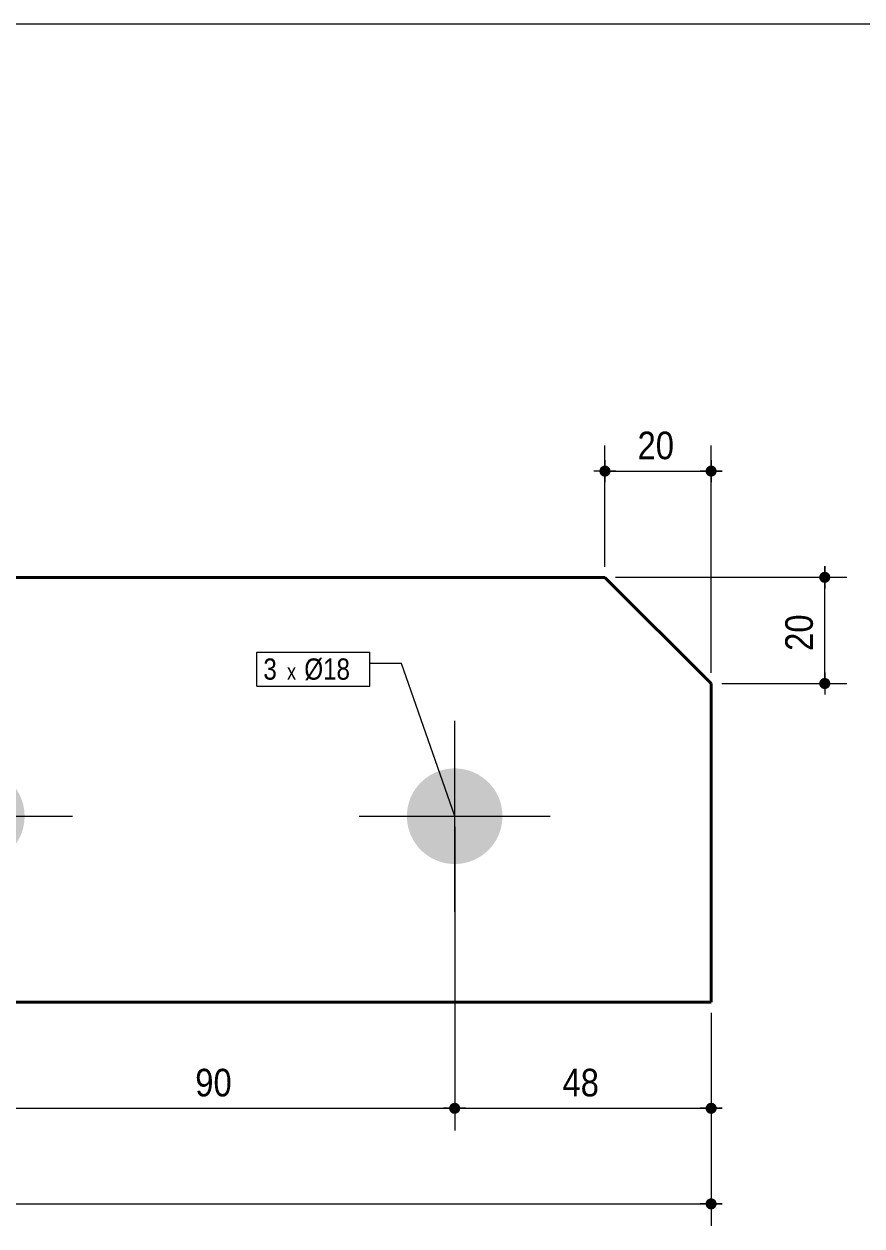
# Model space of a CAD drawing. Header units: millimetres. Extents: x 2 to 287, y 5 to 195.
# Drawn here: x 144.7 to 223.6, y 81.8 to 195 of the extents above; entities that cross this region are included whole.
import ezdxf

# ---------------------------------------------------------------- set-up
doc = ezdxf.new("R2010")
doc.units = ezdxf.units.MM
for name, color, linetype, lineweight in [('Boulon', 7, 'Continuous', 0), ('Cotation', 7, 'Continuous', 0), ('Désignation boulon', 3, 'Continuous', 0), ('Feuille dessin', 5, 'Continuous', 0), ('Piece', 2, 'Continuous', 0)]:
    doc.layers.add(name, color=color, linetype=linetype, lineweight=lineweight)
doc.styles.add('ARIAL', font='ARIAL.TTF')
doc.styles.add('COMIC_SANS_MS', font='COMIC.TTF')

# ---------------------------------------------------------------- blocks, each defined once
blk = doc.blocks.new('*A1')
at = {"layer": 'Boulon'}
for points in [[(140.19, 115.9), (140.14, 115.91), (140.08, 115.91), (140.03, 115.91), (139.97, 115.91), (139.92, 115.92), (139.86, 115.92), (139.81, 115.93), (139.75, 115.93), (139.7, 115.94), (139.64, 115.95), (139.59, 115.95), (139.54, 115.96), (139.48, 115.97), (139.43, 115.98), (139.37, 115.99), (139.32, 116), (139.26, 116.01), (139.21, 116.03), (139.16, 116.04), (139.1, 116.05), (139.05, 116.07), (139, 116.08), (138.94, 116.1), (138.89, 116.11), (138.84, 116.13), (138.79, 116.15), (138.73, 116.17), (138.68, 116.19), (138.63, 116.21), (138.58, 116.23), (138.53, 116.25), (138.48, 116.27), (138.43, 116.29), (138.38, 116.31), (138.33, 116.34), (138.28, 116.36), (138.23, 116.38), (138.18, 116.41), (138.13, 116.44), (138.08, 116.46), (138.03, 116.49), (137.98, 116.52), (137.94, 116.54), (137.89, 116.57), (137.84, 116.6), (137.8, 116.63), (137.75, 116.66), (137.7, 116.69), (137.66, 116.72), (137.61, 116.76), (137.57, 116.79), (137.53, 116.82), (137.48, 116.86), (137.44, 116.89), (137.4, 116.93), (137.35, 116.96), (137.31, 117), (137.27, 117.03), (137.23, 117.07), (137.19, 117.11), (137.15, 117.14), (137.11, 117.18), (137.07, 117.22), (137.03, 117.26), (136.99, 117.3), (136.95, 117.34), (136.92, 117.38), (136.88, 117.42), (136.84, 117.46), (136.81, 117.51), (136.77, 117.55), (136.74, 117.59), (136.7, 117.64), (136.67, 117.68), (136.64, 117.72), (136.6, 117.77), (136.57, 117.81), (136.54, 117.86), (136.51, 117.9), (136.48, 117.95), (136.45, 118), (136.42, 118.04), (136.39, 118.09), (136.36, 118.14), (136.33, 118.19), (136.31, 118.23), (136.28, 118.28), (136.26, 118.33), (136.23, 118.38), (136.21, 118.43), (136.18, 118.48), (136.16, 118.53), (136.14, 118.58), (136.11, 118.63), (136.09, 118.68), (136.07, 118.73), (136.05, 118.78), (136.03, 118.84), (136.01, 118.89), (135.99, 118.94), (135.98, 118.99), (135.96, 119.05), (135.94, 119.1), (135.93, 119.15), (135.91, 119.2), (135.9, 119.26), (135.88, 119.31), (135.87, 119.36), (135.86, 119.42), (135.85, 119.47), (135.84, 119.53), (135.83, 119.58), (135.82, 119.63), (135.81, 119.69), (135.8, 119.74), (135.79, 119.8), (135.78, 119.85), (135.78, 119.91), (135.77, 119.96), (135.77, 120.02), (135.76, 120.07), (135.76, 120.13), (135.76, 120.18), (135.75, 120.24), (135.75, 120.29), (135.75, 120.35), (135.75, 120.4), (135.75, 120.46), (135.75, 120.51), (135.75, 120.57), (135.76, 120.62), (135.76, 120.68), (135.76, 120.74), (135.77, 120.79), (135.77, 120.85), (135.78, 120.9), (135.78, 120.95), (135.79, 121.01), (135.8, 121.06), (135.81, 121.12), (135.82, 121.17), (135.83, 121.23), (135.84, 121.28), (135.85, 121.34), (135.86, 121.39), (135.87, 121.44), (135.88, 121.5), (135.9, 121.55), (135.91, 121.6), (135.93, 121.66), (135.94, 121.71), (135.96, 121.76), (135.98, 121.82), (135.99, 121.87), (136.01, 121.92), (136.03, 121.97), (136.05, 122.02), (136.07, 122.08), (136.09, 122.13), (136.11, 122.18), (136.14, 122.23), (136.16, 122.28), (136.18, 122.33), (136.21, 122.38), (136.23, 122.43), (136.26, 122.48), (136.28, 122.53), (136.31, 122.57), (136.33, 122.62), (136.36, 122.67), (136.39, 122.72), (136.42, 122.76), (136.45, 122.81), (136.48, 122.86), (136.51, 122.9), (136.54, 122.95), (136.57, 123), (136.6, 123.04), (136.64, 123.08), (136.67, 123.13), (136.7, 123.17), (136.74, 123.22), (136.77, 123.26), (136.81, 123.3), (136.84, 123.34), (136.88, 123.38), (136.92, 123.43), (136.95, 123.47), (136.99, 123.51), (137.03, 123.55), (137.07, 123.59), (137.11, 123.62), (137.15, 123.66), (137.19, 123.7), (137.23, 123.74), (137.27, 123.78), (137.31, 123.81), (137.35, 123.85), (137.4, 123.88), (137.44, 123.92), (137.48, 123.95), (137.53, 123.99), (137.57, 124.02), (137.61, 124.05), (137.66, 124.08), (137.7, 124.11), (137.75, 124.15), (137.8, 124.18), (137.84, 124.21), (137.89, 124.24), (137.94, 124.26), (137.98, 124.29), (138.03, 124.32), (138.08, 124.35), (138.13, 124.37), (138.18, 124.4), (138.23, 124.42), (138.28, 124.45), (138.33, 124.47), (138.38, 124.5), (138.43, 124.52), (138.48, 124.54), (138.53, 124.56), (138.58, 124.58), (138.63, 124.6), (138.68, 124.62), (138.73, 124.64), (138.79, 124.66), (138.84, 124.68), (138.89, 124.69), (138.94, 124.71), (139, 124.73), (139.05, 124.74), (139.1, 124.76), (139.16, 124.77), (139.21, 124.78), (139.26, 124.79), (139.32, 124.81), (139.37, 124.82), (139.43, 124.83), (139.48, 124.84), (139.54, 124.85), (139.59, 124.86), (139.64, 124.86), (139.7, 124.87), (139.75, 124.88), (139.81, 124.88), (139.86, 124.89), (139.92, 124.89), (139.97, 124.9), (140.03, 124.9), (140.08, 124.9), (140.14, 124.9), (140.19, 124.9), (140.25, 124.9), (140.31, 124.9), (140.36, 124.9), (140.42, 124.9), (140.47, 124.9), (140.53, 124.9), (140.58, 124.89), (140.64, 124.89), (140.69, 124.88), (140.75, 124.88), (140.8, 124.87), (140.86, 124.86), (140.91, 124.86), (140.96, 124.85), (141.02, 124.84), (141.07, 124.83), (141.13, 124.82), (141.18, 124.81), (141.24, 124.79), (141.29, 124.78), (141.34, 124.77), (141.4, 124.76), (141.45, 124.74), (141.5, 124.73), (141.56, 124.71), (141.61, 124.69), (141.66, 124.68), (141.71, 124.66), (141.77, 124.64), (141.82, 124.62), (141.87, 124.6), (141.92, 124.58), (141.97, 124.56), (142.02, 124.54), (142.07, 124.52), (142.12, 124.5), (142.17, 124.47), (142.22, 124.45), (142.27, 124.42), (142.32, 124.4), (142.37, 124.37), (142.42, 124.35), (142.47, 124.32), (142.52, 124.29), (142.56, 124.26), (142.61, 124.24), (142.66, 124.21), (142.7, 124.18), (142.75, 124.15), (142.8, 124.11), (142.84, 124.08), (142.89, 124.05), (142.93, 124.02), (142.97, 123.99), (143.02, 123.95), (143.06, 123.92), (143.1, 123.88), (143.15, 123.85), (143.19, 123.81), (143.23, 123.78), (143.27, 123.74), (143.31, 123.7), (143.35, 123.66), (143.39, 123.62), (143.43, 123.59), (143.47, 123.55), (143.51, 123.51), (143.55, 123.47), (143.58, 123.43), (143.62, 123.38), (143.66, 123.34), (143.69, 123.3), (143.73, 123.26), (143.76, 123.22), (143.8, 123.17), (143.83, 123.13), (143.86, 123.08), (143.9, 123.04), (143.93, 123), (143.96, 122.95), (143.99, 122.9), (144.02, 122.86), (144.05, 122.81), (144.08, 122.76), (144.11, 122.72), (144.14, 122.67), (144.17, 122.62), (144.19, 122.57), (144.22, 122.53), (144.24, 122.48), (144.27, 122.43), (144.29, 122.38), (144.32, 122.33), (144.34, 122.28), (144.36, 122.23), (144.39, 122.18), (144.41, 122.13), (144.43, 122.08), (144.45, 122.02), (144.47, 121.97), (144.49, 121.92), (144.51, 121.87), (144.52, 121.82), (144.54, 121.76), (144.56, 121.71), (144.57, 121.66), (144.59, 121.6), (144.6, 121.55), (144.62, 121.5), (144.63, 121.44), (144.64, 121.39), (144.65, 121.34), (144.66, 121.28), (144.67, 121.23), (144.68, 121.17), (144.69, 121.12), (144.7, 121.06), (144.71, 121.01), (144.72, 120.95), (144.72, 120.9), (144.73, 120.85), (144.73, 120.79), (144.74, 120.74), (144.74, 120.68), (144.74, 120.62), (144.75, 120.57), (144.75, 120.51), (144.75, 120.46), (144.75, 120.4), (144.75, 120.35), (144.75, 120.29), (144.75, 120.24), (144.74, 120.18), (144.74, 120.13), (144.74, 120.07), (144.73, 120.02), (144.73, 119.96), (144.72, 119.91), (144.72, 119.85), (144.71, 119.8), (144.7, 119.74), (144.69, 119.69), (144.68, 119.63), (144.67, 119.58), (144.66, 119.53), (144.65, 119.47), (144.64, 119.42), (144.63, 119.36), (144.62, 119.31), (144.6, 119.26), (144.59, 119.2), (144.57, 119.15), (144.56, 119.1), (144.54, 119.05), (144.52, 118.99), (144.51, 118.94), (144.49, 118.89), (144.47, 118.84), (144.45, 118.78), (144.43, 118.73), (144.41, 118.68), (144.39, 118.63), (144.36, 118.58), (144.34, 118.53), (144.32, 118.48), (144.29, 118.43), (144.27, 118.38), (144.24, 118.33), (144.22, 118.28), (144.19, 118.23), (144.17, 118.19), (144.14, 118.14), (144.11, 118.09), (144.08, 118.04), (144.05, 118), (144.02, 117.95), (143.99, 117.9), (143.96, 117.86), (143.93, 117.81), (143.9, 117.77), (143.86, 117.72), (143.83, 117.68), (143.8, 117.64), (143.76, 117.59), (143.73, 117.55), (143.69, 117.51), (143.66, 117.46), (143.62, 117.42), (143.58, 117.38), (143.55, 117.34), (143.51, 117.3), (143.47, 117.26), (143.43, 117.22), (143.39, 117.18), (143.35, 117.14), (143.31, 117.11), (143.27, 117.07), (143.23, 117.03), (143.19, 117), (143.15, 116.96), (143.1, 116.93), (143.06, 116.89), (143.02, 116.86), (142.97, 116.82), (142.93, 116.79), (142.89, 116.76), (142.84, 116.72), (142.8, 116.69), (142.75, 116.66), (142.7, 116.63), (142.66, 116.6), (142.61, 116.57), (142.56, 116.54), (142.52, 116.52), (142.47, 116.49), (142.42, 116.46), (142.37, 116.44), (142.32, 116.41), (142.27, 116.38), (142.22, 116.36), (142.17, 116.34), (142.12, 116.31), (142.07, 116.29), (142.02, 116.27), (141.97, 116.25), (141.92, 116.23), (141.87, 116.21), (141.82, 116.19), (141.77, 116.17), (141.71, 116.15), (141.66, 116.13), (141.61, 116.11), (141.56, 116.1), (141.5, 116.08), (141.45, 116.07), (141.4, 116.05), (141.34, 116.04), (141.29, 116.03), (141.24, 116.01), (141.18, 116), (141.13, 115.99), (141.07, 115.98), (141.02, 115.97), (140.96, 115.96), (140.91, 115.95), (140.86, 115.95), (140.8, 115.94), (140.75, 115.93), (140.69, 115.93), (140.64, 115.92), (140.58, 115.92), (140.53, 115.91), (140.47, 115.91), (140.42, 115.91), (140.36, 115.91), (140.31, 115.9), (140.25, 115.9)], [(185.19, 115.9), (185.14, 115.91), (185.08, 115.91), (185.03, 115.91), (184.97, 115.91), (184.92, 115.92), (184.86, 115.92), (184.81, 115.93), (184.75, 115.93), (184.7, 115.94), (184.64, 115.95), (184.59, 115.95), (184.54, 115.96), (184.48, 115.97), (184.43, 115.98), (184.37, 115.99), (184.32, 116), (184.26, 116.01), (184.21, 116.03), (184.16, 116.04), (184.1, 116.05), (184.05, 116.07), (184, 116.08), (183.94, 116.1), (183.89, 116.11), (183.84, 116.13), (183.79, 116.15), (183.73, 116.17), (183.68, 116.19), (183.63, 116.21), (183.58, 116.23), (183.53, 116.25), (183.48, 116.27), (183.43, 116.29), (183.38, 116.31), (183.33, 116.34), (183.28, 116.36), (183.23, 116.38), (183.18, 116.41), (183.13, 116.44), (183.08, 116.46), (183.03, 116.49), (182.98, 116.52), (182.94, 116.54), (182.89, 116.57), (182.84, 116.6), (182.8, 116.63), (182.75, 116.66), (182.7, 116.69), (182.66, 116.72), (182.61, 116.76), (182.57, 116.79), (182.53, 116.82), (182.48, 116.86), (182.44, 116.89), (182.4, 116.93), (182.35, 116.96), (182.31, 117), (182.27, 117.03), (182.23, 117.07), (182.19, 117.11), (182.15, 117.14), (182.11, 117.18), (182.07, 117.22), (182.03, 117.26), (181.99, 117.3), (181.95, 117.34), (181.92, 117.38), (181.88, 117.42), (181.84, 117.46), (181.81, 117.51), (181.77, 117.55), (181.74, 117.59), (181.7, 117.64), (181.67, 117.68), (181.64, 117.72), (181.6, 117.77), (181.57, 117.81), (181.54, 117.86), (181.51, 117.9), (181.48, 117.95), (181.45, 118), (181.42, 118.04), (181.39, 118.09), (181.36, 118.14), (181.33, 118.19), (181.31, 118.23), (181.28, 118.28), (181.26, 118.33), (181.23, 118.38), (181.21, 118.43), (181.18, 118.48), (181.16, 118.53), (181.14, 118.58), (181.11, 118.63), (181.09, 118.68), (181.07, 118.73), (181.05, 118.78), (181.03, 118.84), (181.01, 118.89), (180.99, 118.94), (180.98, 118.99), (180.96, 119.05), (180.94, 119.1), (180.93, 119.15), (180.91, 119.2), (180.9, 119.26), (180.88, 119.31), (180.87, 119.36), (180.86, 119.42), (180.85, 119.47), (180.84, 119.53), (180.83, 119.58), (180.82, 119.63), (180.81, 119.69), (180.8, 119.74), (180.79, 119.8), (180.78, 119.85), (180.78, 119.91), (180.77, 119.96), (180.77, 120.02), (180.76, 120.07), (180.76, 120.13), (180.76, 120.18), (180.75, 120.24), (180.75, 120.29), (180.75, 120.35), (180.75, 120.4), (180.75, 120.46), (180.75, 120.51), (180.75, 120.57), (180.76, 120.62), (180.76, 120.68), (180.76, 120.74), (180.77, 120.79), (180.77, 120.85), (180.78, 120.9), (180.78, 120.95), (180.79, 121.01), (180.8, 121.06), (180.81, 121.12), (180.82, 121.17), (180.83, 121.23), (180.84, 121.28), (180.85, 121.34), (180.86, 121.39), (180.87, 121.44), (180.88, 121.5), (180.9, 121.55), (180.91, 121.6), (180.93, 121.66), (180.94, 121.71), (180.96, 121.76), (180.98, 121.82), (180.99, 121.87), (181.01, 121.92), (181.03, 121.97), (181.05, 122.02), (181.07, 122.08), (181.09, 122.13), (181.11, 122.18), (181.14, 122.23), (181.16, 122.28), (181.18, 122.33), (181.21, 122.38), (181.23, 122.43), (181.26, 122.48), (181.28, 122.53), (181.31, 122.57), (181.33, 122.62), (181.36, 122.67), (181.39, 122.72), (181.42, 122.76), (181.45, 122.81), (181.48, 122.86), (181.51, 122.9), (181.54, 122.95), (181.57, 123), (181.6, 123.04), (181.64, 123.08), (181.67, 123.13), (181.7, 123.17), (181.74, 123.22), (181.77, 123.26), (181.81, 123.3), (181.84, 123.34), (181.88, 123.38), (181.92, 123.43), (181.95, 123.47), (181.99, 123.51), (182.03, 123.55), (182.07, 123.59), (182.11, 123.62), (182.15, 123.66), (182.19, 123.7), (182.23, 123.74), (182.27, 123.78), (182.31, 123.81), (182.35, 123.85), (182.4, 123.88), (182.44, 123.92), (182.48, 123.95), (182.53, 123.99), (182.57, 124.02), (182.61, 124.05), (182.66, 124.08), (182.7, 124.11), (182.75, 124.15), (182.8, 124.18), (182.84, 124.21), (182.89, 124.24), (182.94, 124.26), (182.98, 124.29), (183.03, 124.32), (183.08, 124.35), (183.13, 124.37), (183.18, 124.4), (183.23, 124.42), (183.28, 124.45), (183.33, 124.47), (183.38, 124.5), (183.43, 124.52), (183.48, 124.54), (183.53, 124.56), (183.58, 124.58), (183.63, 124.6), (183.68, 124.62), (183.73, 124.64), (183.79, 124.66), (183.84, 124.68), (183.89, 124.69), (183.94, 124.71), (184, 124.73), (184.05, 124.74), (184.1, 124.76), (184.16, 124.77), (184.21, 124.78), (184.26, 124.79), (184.32, 124.81), (184.37, 124.82), (184.43, 124.83), (184.48, 124.84), (184.54, 124.85), (184.59, 124.86), (184.64, 124.86), (184.7, 124.87), (184.75, 124.88), (184.81, 124.88), (184.86, 124.89), (184.92, 124.89), (184.97, 124.9), (185.03, 124.9), (185.08, 124.9), (185.14, 124.9), (185.19, 124.9), (185.25, 124.9), (185.31, 124.9), (185.36, 124.9), (185.42, 124.9), (185.47, 124.9), (185.53, 124.9), (185.58, 124.89), (185.64, 124.89), (185.69, 124.88), (185.75, 124.88), (185.8, 124.87), (185.86, 124.86), (185.91, 124.86), (185.96, 124.85), (186.02, 124.84), (186.07, 124.83), (186.13, 124.82), (186.18, 124.81), (186.24, 124.79), (186.29, 124.78), (186.34, 124.77), (186.4, 124.76), (186.45, 124.74), (186.5, 124.73), (186.56, 124.71), (186.61, 124.69), (186.66, 124.68), (186.71, 124.66), (186.77, 124.64), (186.82, 124.62), (186.87, 124.6), (186.92, 124.58), (186.97, 124.56), (187.02, 124.54), (187.07, 124.52), (187.12, 124.5), (187.17, 124.47), (187.22, 124.45), (187.27, 124.42), (187.32, 124.4), (187.37, 124.37), (187.42, 124.35), (187.47, 124.32), (187.52, 124.29), (187.56, 124.26), (187.61, 124.24), (187.66, 124.21), (187.7, 124.18), (187.75, 124.15), (187.8, 124.11), (187.84, 124.08), (187.89, 124.05), (187.93, 124.02), (187.97, 123.99), (188.02, 123.95), (188.06, 123.92), (188.1, 123.88), (188.15, 123.85), (188.19, 123.81), (188.23, 123.78), (188.27, 123.74), (188.31, 123.7), (188.35, 123.66), (188.39, 123.62), (188.43, 123.59), (188.47, 123.55), (188.51, 123.51), (188.55, 123.47), (188.58, 123.43), (188.62, 123.38), (188.66, 123.34), (188.69, 123.3), (188.73, 123.26), (188.76, 123.22), (188.8, 123.17), (188.83, 123.13), (188.86, 123.08), (188.9, 123.04), (188.93, 123), (188.96, 122.95), (188.99, 122.9), (189.02, 122.86), (189.05, 122.81), (189.08, 122.76), (189.11, 122.72), (189.14, 122.67), (189.17, 122.62), (189.19, 122.57), (189.22, 122.53), (189.24, 122.48), (189.27, 122.43), (189.29, 122.38), (189.32, 122.33), (189.34, 122.28), (189.36, 122.23), (189.39, 122.18), (189.41, 122.13), (189.43, 122.08), (189.45, 122.02), (189.47, 121.97), (189.49, 121.92), (189.51, 121.87), (189.52, 121.82), (189.54, 121.76), (189.56, 121.71), (189.57, 121.66), (189.59, 121.6), (189.6, 121.55), (189.62, 121.5), (189.63, 121.44), (189.64, 121.39), (189.65, 121.34), (189.66, 121.28), (189.67, 121.23), (189.68, 121.17), (189.69, 121.12), (189.7, 121.06), (189.71, 121.01), (189.72, 120.95), (189.72, 120.9), (189.73, 120.85), (189.73, 120.79), (189.74, 120.74), (189.74, 120.68), (189.74, 120.62), (189.75, 120.57), (189.75, 120.51), (189.75, 120.46), (189.75, 120.4), (189.75, 120.35), (189.75, 120.29), (189.75, 120.24), (189.74, 120.18), (189.74, 120.13), (189.74, 120.07), (189.73, 120.02), (189.73, 119.96), (189.72, 119.91), (189.72, 119.85), (189.71, 119.8), (189.7, 119.74), (189.69, 119.69), (189.68, 119.63), (189.67, 119.58), (189.66, 119.53), (189.65, 119.47), (189.64, 119.42), (189.63, 119.36), (189.62, 119.31), (189.6, 119.26), (189.59, 119.2), (189.57, 119.15), (189.56, 119.1), (189.54, 119.05), (189.52, 118.99), (189.51, 118.94), (189.49, 118.89), (189.47, 118.84), (189.45, 118.78), (189.43, 118.73), (189.41, 118.68), (189.39, 118.63), (189.36, 118.58), (189.34, 118.53), (189.32, 118.48), (189.29, 118.43), (189.27, 118.38), (189.24, 118.33), (189.22, 118.28), (189.19, 118.23), (189.17, 118.19), (189.14, 118.14), (189.11, 118.09), (189.08, 118.04), (189.05, 118), (189.02, 117.95), (188.99, 117.9), (188.96, 117.86), (188.93, 117.81), (188.9, 117.77), (188.86, 117.72), (188.83, 117.68), (188.8, 117.64), (188.76, 117.59), (188.73, 117.55), (188.69, 117.51), (188.66, 117.46), (188.62, 117.42), (188.58, 117.38), (188.55, 117.34), (188.51, 117.3), (188.47, 117.26), (188.43, 117.22), (188.39, 117.18), (188.35, 117.14), (188.31, 117.11), (188.27, 117.07), (188.23, 117.03), (188.19, 117), (188.15, 116.96), (188.1, 116.93), (188.06, 116.89), (188.02, 116.86), (187.97, 116.82), (187.93, 116.79), (187.89, 116.76), (187.84, 116.72), (187.8, 116.69), (187.75, 116.66), (187.7, 116.63), (187.66, 116.6), (187.61, 116.57), (187.56, 116.54), (187.52, 116.52), (187.47, 116.49), (187.42, 116.46), (187.37, 116.44), (187.32, 116.41), (187.27, 116.38), (187.22, 116.36), (187.17, 116.34), (187.12, 116.31), (187.07, 116.29), (187.02, 116.27), (186.97, 116.25), (186.92, 116.23), (186.87, 116.21), (186.82, 116.19), (186.77, 116.17), (186.71, 116.15), (186.66, 116.13), (186.61, 116.11), (186.56, 116.1), (186.5, 116.08), (186.45, 116.07), (186.4, 116.05), (186.34, 116.04), (186.29, 116.03), (186.24, 116.01), (186.18, 116), (186.13, 115.99), (186.07, 115.98), (186.02, 115.97), (185.96, 115.96), (185.91, 115.95), (185.86, 115.95), (185.8, 115.94), (185.75, 115.93), (185.69, 115.93), (185.64, 115.92), (185.58, 115.92), (185.53, 115.91), (185.47, 115.91), (185.42, 115.91), (185.36, 115.91), (185.31, 115.9), (185.25, 115.9)]]:
    blk.add_hatch(color=256, dxfattribs=at).paths.add_polyline_path(points, flags=17)
at = {"layer": 'Boulon', "linetype": 'Continuous', "lineweight": 0}
for p, q in [((185.25, 111.4), (185.25, 129.4)), ((131.25, 120.4), (149.25, 120.4)), ((176.25, 120.4), (194.25, 120.4))]:
    blk.add_line(p, q, dxfattribs=at)
blk = doc.blocks.new('*A2')
at = {"layer": 'Piece', "color": 2, "linetype": 'Continuous', "lineweight": 40}
for p, q in [((199.400003, 142.897501), (81.1, 142.897501)), ((209.400003, 132.897501), (199.400003, 142.897501)), ((209.400003, 102.902499), (209.400003, 132.897501)), ((71.1, 102.902499), (209.400003, 102.902499))]:
    blk.add_line(p, q, dxfattribs=at)
blk = doc.blocks.new('*A3')
at = {"layer": 'Feuille dessin', "linetype": 'Continuous', "lineweight": 0}
blk.add_line((282, 195), (5, 195), dxfattribs=at)
blk = doc.blocks.new('*A10')
at = {"layer": 'Cotation'}
for points in [[(220.07, 142.38), (220.05, 142.38), (220.02, 142.38), (220, 142.39), (219.97, 142.39), (219.95, 142.4), (219.92, 142.41), (219.9, 142.42), (219.88, 142.43), (219.85, 142.44), (219.83, 142.45), (219.81, 142.47), (219.79, 142.48), (219.77, 142.5), (219.75, 142.51), (219.73, 142.53), (219.71, 142.55), (219.7, 142.57), (219.68, 142.59), (219.67, 142.61), (219.65, 142.63), (219.64, 142.65), (219.63, 142.68), (219.62, 142.7), (219.61, 142.72), (219.6, 142.75), (219.6, 142.77), (219.59, 142.8), (219.59, 142.82), (219.58, 142.85), (219.58, 142.87), (219.58, 142.9), (219.58, 142.92), (219.58, 142.95), (219.59, 142.97), (219.59, 143), (219.6, 143.02), (219.6, 143.05), (219.61, 143.07), (219.62, 143.1), (219.63, 143.12), (219.64, 143.14), (219.65, 143.16), (219.67, 143.19), (219.68, 143.21), (219.7, 143.23), (219.71, 143.25), (219.73, 143.27), (219.75, 143.28), (219.77, 143.3), (219.79, 143.32), (219.81, 143.33), (219.83, 143.34), (219.85, 143.36), (219.88, 143.37), (219.9, 143.38), (219.92, 143.39), (219.95, 143.4), (219.97, 143.4), (220, 143.41), (220.02, 143.41), (220.05, 143.41), (220.07, 143.42), (220.1, 143.42), (220.13, 143.42), (220.15, 143.41), (220.18, 143.41), (220.2, 143.41), (220.23, 143.4), (220.25, 143.4), (220.28, 143.39), (220.3, 143.38), (220.32, 143.37), (220.35, 143.36), (220.37, 143.34), (220.39, 143.33), (220.41, 143.32), (220.43, 143.3), (220.45, 143.28), (220.47, 143.27), (220.49, 143.25), (220.5, 143.23), (220.52, 143.21), (220.53, 143.19), (220.55, 143.16), (220.56, 143.14), (220.57, 143.12), (220.58, 143.1), (220.59, 143.07), (220.6, 143.05), (220.6, 143.02), (220.61, 143), (220.61, 142.97), (220.62, 142.95), (220.62, 142.92), (220.62, 142.9), (220.62, 142.87), (220.62, 142.85), (220.61, 142.82), (220.61, 142.8), (220.6, 142.77), (220.6, 142.75), (220.59, 142.72), (220.58, 142.7), (220.57, 142.68), (220.56, 142.65), (220.55, 142.63), (220.53, 142.61), (220.52, 142.59), (220.5, 142.57), (220.49, 142.55), (220.47, 142.53), (220.45, 142.51), (220.43, 142.5), (220.41, 142.48), (220.39, 142.47), (220.37, 142.45), (220.35, 142.44), (220.32, 142.43), (220.3, 142.42), (220.28, 142.41), (220.25, 142.4), (220.23, 142.39), (220.2, 142.39), (220.18, 142.38), (220.15, 142.38), (220.13, 142.38), (220.1, 142.38)], [(220.07, 132.38), (220.05, 132.38), (220.02, 132.38), (220, 132.39), (219.97, 132.39), (219.95, 132.4), (219.92, 132.41), (219.9, 132.42), (219.88, 132.43), (219.85, 132.44), (219.83, 132.45), (219.81, 132.47), (219.79, 132.48), (219.77, 132.5), (219.75, 132.51), (219.73, 132.53), (219.71, 132.55), (219.7, 132.57), (219.68, 132.59), (219.67, 132.61), (219.65, 132.63), (219.64, 132.65), (219.63, 132.68), (219.62, 132.7), (219.61, 132.72), (219.6, 132.75), (219.6, 132.77), (219.59, 132.8), (219.59, 132.82), (219.58, 132.85), (219.58, 132.87), (219.58, 132.9), (219.58, 132.92), (219.58, 132.95), (219.59, 132.97), (219.59, 133), (219.6, 133.02), (219.6, 133.05), (219.61, 133.07), (219.62, 133.1), (219.63, 133.12), (219.64, 133.14), (219.65, 133.16), (219.67, 133.19), (219.68, 133.21), (219.7, 133.23), (219.71, 133.25), (219.73, 133.27), (219.75, 133.28), (219.77, 133.3), (219.79, 133.32), (219.81, 133.33), (219.83, 133.34), (219.85, 133.36), (219.88, 133.37), (219.9, 133.38), (219.92, 133.39), (219.95, 133.4), (219.97, 133.4), (220, 133.41), (220.02, 133.41), (220.05, 133.41), (220.07, 133.42), (220.1, 133.42), (220.13, 133.42), (220.15, 133.41), (220.18, 133.41), (220.2, 133.41), (220.23, 133.4), (220.25, 133.4), (220.28, 133.39), (220.3, 133.38), (220.32, 133.37), (220.35, 133.36), (220.37, 133.34), (220.39, 133.33), (220.41, 133.32), (220.43, 133.3), (220.45, 133.28), (220.47, 133.27), (220.49, 133.25), (220.5, 133.23), (220.52, 133.21), (220.53, 133.19), (220.55, 133.16), (220.56, 133.14), (220.57, 133.12), (220.58, 133.1), (220.59, 133.07), (220.6, 133.05), (220.6, 133.02), (220.61, 133), (220.61, 132.97), (220.62, 132.95), (220.62, 132.92), (220.62, 132.9), (220.62, 132.87), (220.62, 132.85), (220.61, 132.82), (220.61, 132.8), (220.6, 132.77), (220.6, 132.75), (220.59, 132.72), (220.58, 132.7), (220.57, 132.68), (220.56, 132.65), (220.55, 132.63), (220.53, 132.61), (220.52, 132.59), (220.5, 132.57), (220.49, 132.55), (220.47, 132.53), (220.45, 132.51), (220.43, 132.5), (220.41, 132.48), (220.39, 132.47), (220.37, 132.45), (220.35, 132.44), (220.32, 132.43), (220.3, 132.42), (220.28, 132.41), (220.25, 132.4), (220.23, 132.39), (220.2, 132.39), (220.18, 132.38), (220.15, 132.38), (220.13, 132.38), (220.1, 132.38)]]:
    blk.add_hatch(color=256, dxfattribs=at).paths.add_polyline_path(points, flags=17)
at = {"layer": 'Cotation', "linetype": 'Continuous', "lineweight": 0}
for p, q in [((220.1, 143.94), (220.1, 141.86)), ((220.1, 142.9), (220.1, 143.94)), ((200.4, 142.9), (222.18, 142.9)), ((219.06, 142.9), (221.14, 142.9)), ((220.1, 132.9), (220.1, 142.9)), ((220.1, 133.94), (220.1, 131.86)), ((210.4, 132.9), (222.18, 132.9)), ((219.06, 132.9), (221.14, 132.9)), ((220.1, 132.9), (220.1, 131.86))]:
    blk.add_line(p, q, dxfattribs=at)
at = {"layer": 'Cotation'}
for p in [(220.1, 142.9), (220.1, 132.9)]:
    blk.add_point(p, dxfattribs=at)
at = {"layer": 'Cotation', "style": 'ARIAL', "width": 0.85}
blk.add_text('20', height=2.6, rotation=90.0002, dxfattribs=at).set_placement((218.98, 135.97))
blk = doc.blocks.new('*A14')
at = {"layer": 'Cotation'}
blk.add_hatch(color=256, dxfattribs=at).paths.add_polyline_path([(209.37, 83.38), (209.35, 83.38), (209.32, 83.39), (209.3, 83.39), (209.27, 83.4), (209.25, 83.4), (209.22, 83.41), (209.2, 83.42), (209.18, 83.43), (209.15, 83.44), (209.13, 83.45), (209.11, 83.47), (209.09, 83.48), (209.07, 83.5), (209.05, 83.51), (209.03, 83.53), (209.01, 83.55), (209, 83.57), (208.98, 83.59), (208.97, 83.61), (208.95, 83.63), (208.94, 83.65), (208.93, 83.68), (208.92, 83.7), (208.91, 83.72), (208.9, 83.75), (208.9, 83.77), (208.89, 83.8), (208.89, 83.82), (208.88, 83.85), (208.88, 83.87), (208.88, 83.9), (208.88, 83.93), (208.88, 83.95), (208.89, 83.98), (208.89, 84), (208.9, 84.03), (208.9, 84.05), (208.91, 84.08), (208.92, 84.1), (208.93, 84.12), (208.94, 84.15), (208.95, 84.17), (208.97, 84.19), (208.98, 84.21), (209, 84.23), (209.01, 84.25), (209.03, 84.27), (209.05, 84.29), (209.07, 84.3), (209.09, 84.32), (209.11, 84.33), (209.13, 84.35), (209.15, 84.36), (209.18, 84.37), (209.2, 84.38), (209.22, 84.39), (209.25, 84.4), (209.27, 84.4), (209.3, 84.41), (209.32, 84.41), (209.35, 84.42), (209.37, 84.42), (209.4, 84.42), (209.43, 84.42), (209.45, 84.42), (209.48, 84.41), (209.5, 84.41), (209.53, 84.4), (209.55, 84.4), (209.58, 84.39), (209.6, 84.38), (209.62, 84.37), (209.65, 84.36), (209.67, 84.35), (209.69, 84.33), (209.71, 84.32), (209.73, 84.3), (209.75, 84.29), (209.77, 84.27), (209.79, 84.25), (209.8, 84.23), (209.82, 84.21), (209.83, 84.19), (209.85, 84.17), (209.86, 84.15), (209.87, 84.12), (209.88, 84.1), (209.89, 84.08), (209.9, 84.05), (209.9, 84.03), (209.91, 84), (209.91, 83.98), (209.92, 83.95), (209.92, 83.93), (209.92, 83.9), (209.92, 83.87), (209.92, 83.85), (209.91, 83.82), (209.91, 83.8), (209.9, 83.77), (209.9, 83.75), (209.89, 83.72), (209.88, 83.7), (209.87, 83.68), (209.86, 83.65), (209.85, 83.63), (209.83, 83.61), (209.82, 83.59), (209.8, 83.57), (209.79, 83.55), (209.77, 83.53), (209.75, 83.51), (209.73, 83.5), (209.71, 83.48), (209.69, 83.47), (209.67, 83.45), (209.65, 83.44), (209.62, 83.43), (209.6, 83.42), (209.58, 83.41), (209.55, 83.4), (209.53, 83.4), (209.5, 83.39), (209.48, 83.39), (209.45, 83.38), (209.43, 83.38), (209.4, 83.38)], flags=17)
at = {"layer": 'Cotation', "linetype": 'Continuous', "lineweight": 0}
for p, q in [((209.4, 101.9), (209.4, 81.82)), ((209.4, 84.94), (209.4, 82.86)), ((71.1, 83.9), (209.4, 83.9)), ((210.44, 83.9), (208.36, 83.9)), ((209.4, 83.9), (210.44, 83.9))]:
    blk.add_line(p, q, dxfattribs=at)
at = {"layer": 'Cotation'}
blk.add_point((209.4, 83.9), dxfattribs=at)
blk = doc.blocks.new('*A16')
at = {"layer": 'Cotation'}
for points in [[(199.37, 152.38), (199.35, 152.38), (199.32, 152.39), (199.3, 152.39), (199.27, 152.4), (199.25, 152.4), (199.22, 152.41), (199.2, 152.42), (199.18, 152.43), (199.15, 152.44), (199.13, 152.45), (199.11, 152.47), (199.09, 152.48), (199.07, 152.5), (199.05, 152.51), (199.03, 152.53), (199.01, 152.55), (199, 152.57), (198.98, 152.59), (198.97, 152.61), (198.95, 152.63), (198.94, 152.65), (198.93, 152.68), (198.92, 152.7), (198.91, 152.72), (198.9, 152.75), (198.9, 152.77), (198.89, 152.8), (198.89, 152.82), (198.88, 152.85), (198.88, 152.87), (198.88, 152.9), (198.88, 152.93), (198.88, 152.95), (198.89, 152.98), (198.89, 153), (198.9, 153.03), (198.9, 153.05), (198.91, 153.08), (198.92, 153.1), (198.93, 153.12), (198.94, 153.15), (198.95, 153.17), (198.97, 153.19), (198.98, 153.21), (199, 153.23), (199.01, 153.25), (199.03, 153.27), (199.05, 153.29), (199.07, 153.3), (199.09, 153.32), (199.11, 153.33), (199.13, 153.35), (199.15, 153.36), (199.18, 153.37), (199.2, 153.38), (199.22, 153.39), (199.25, 153.4), (199.27, 153.4), (199.3, 153.41), (199.32, 153.41), (199.35, 153.42), (199.37, 153.42), (199.4, 153.42), (199.43, 153.42), (199.45, 153.42), (199.48, 153.41), (199.5, 153.41), (199.53, 153.4), (199.55, 153.4), (199.58, 153.39), (199.6, 153.38), (199.62, 153.37), (199.65, 153.36), (199.67, 153.35), (199.69, 153.33), (199.71, 153.32), (199.73, 153.3), (199.75, 153.29), (199.77, 153.27), (199.79, 153.25), (199.8, 153.23), (199.82, 153.21), (199.83, 153.19), (199.85, 153.17), (199.86, 153.15), (199.87, 153.12), (199.88, 153.1), (199.89, 153.08), (199.9, 153.05), (199.9, 153.03), (199.91, 153), (199.91, 152.98), (199.92, 152.95), (199.92, 152.93), (199.92, 152.9), (199.92, 152.87), (199.92, 152.85), (199.91, 152.82), (199.91, 152.8), (199.9, 152.77), (199.9, 152.75), (199.89, 152.72), (199.88, 152.7), (199.87, 152.68), (199.86, 152.65), (199.85, 152.63), (199.83, 152.61), (199.82, 152.59), (199.8, 152.57), (199.79, 152.55), (199.77, 152.53), (199.75, 152.51), (199.73, 152.5), (199.71, 152.48), (199.69, 152.47), (199.67, 152.45), (199.65, 152.44), (199.62, 152.43), (199.6, 152.42), (199.58, 152.41), (199.55, 152.4), (199.53, 152.4), (199.5, 152.39), (199.48, 152.39), (199.45, 152.38), (199.43, 152.38), (199.4, 152.38)], [(209.37, 152.38), (209.35, 152.38), (209.32, 152.39), (209.3, 152.39), (209.27, 152.4), (209.25, 152.4), (209.22, 152.41), (209.2, 152.42), (209.18, 152.43), (209.15, 152.44), (209.13, 152.45), (209.11, 152.47), (209.09, 152.48), (209.07, 152.5), (209.05, 152.51), (209.03, 152.53), (209.01, 152.55), (209, 152.57), (208.98, 152.59), (208.97, 152.61), (208.95, 152.63), (208.94, 152.65), (208.93, 152.68), (208.92, 152.7), (208.91, 152.72), (208.9, 152.75), (208.9, 152.77), (208.89, 152.8), (208.89, 152.82), (208.88, 152.85), (208.88, 152.87), (208.88, 152.9), (208.88, 152.93), (208.88, 152.95), (208.89, 152.98), (208.89, 153), (208.9, 153.03), (208.9, 153.05), (208.91, 153.08), (208.92, 153.1), (208.93, 153.12), (208.94, 153.15), (208.95, 153.17), (208.97, 153.19), (208.98, 153.21), (209, 153.23), (209.01, 153.25), (209.03, 153.27), (209.05, 153.29), (209.07, 153.3), (209.09, 153.32), (209.11, 153.33), (209.13, 153.35), (209.15, 153.36), (209.18, 153.37), (209.2, 153.38), (209.22, 153.39), (209.25, 153.4), (209.27, 153.4), (209.3, 153.41), (209.32, 153.41), (209.35, 153.42), (209.37, 153.42), (209.4, 153.42), (209.43, 153.42), (209.45, 153.42), (209.48, 153.41), (209.5, 153.41), (209.53, 153.4), (209.55, 153.4), (209.58, 153.39), (209.6, 153.38), (209.62, 153.37), (209.65, 153.36), (209.67, 153.35), (209.69, 153.33), (209.71, 153.32), (209.73, 153.3), (209.75, 153.29), (209.77, 153.27), (209.79, 153.25), (209.8, 153.23), (209.82, 153.21), (209.83, 153.19), (209.85, 153.17), (209.86, 153.15), (209.87, 153.12), (209.88, 153.1), (209.89, 153.08), (209.9, 153.05), (209.9, 153.03), (209.91, 153), (209.91, 152.98), (209.92, 152.95), (209.92, 152.93), (209.92, 152.9), (209.92, 152.87), (209.92, 152.85), (209.91, 152.82), (209.91, 152.8), (209.9, 152.77), (209.9, 152.75), (209.89, 152.72), (209.88, 152.7), (209.87, 152.68), (209.86, 152.65), (209.85, 152.63), (209.83, 152.61), (209.82, 152.59), (209.8, 152.57), (209.79, 152.55), (209.77, 152.53), (209.75, 152.51), (209.73, 152.5), (209.71, 152.48), (209.69, 152.47), (209.67, 152.45), (209.65, 152.44), (209.62, 152.43), (209.6, 152.42), (209.58, 152.41), (209.55, 152.4), (209.53, 152.4), (209.5, 152.39), (209.48, 152.39), (209.45, 152.38), (209.43, 152.38), (209.4, 152.38)]]:
    blk.add_hatch(color=256, dxfattribs=at).paths.add_polyline_path(points, flags=17)
at = {"layer": 'Cotation', "linetype": 'Continuous', "lineweight": 0}
for p, q in [((199.4, 143.9), (199.4, 155.32)), ((209.4, 133.9), (209.4, 155.32)), ((199.4, 153.94), (199.4, 151.86)), ((209.4, 153.94), (209.4, 151.86)), ((200.44, 152.9), (198.36, 152.9)), ((199.4, 152.9), (198.36, 152.9)), ((199.4, 152.9), (209.4, 152.9)), ((210.44, 152.9), (208.36, 152.9)), ((209.4, 152.9), (210.44, 152.9))]:
    blk.add_line(p, q, dxfattribs=at)
at = {"layer": 'Cotation'}
for p in [(199.4, 152.9), (209.4, 152.9)]:
    blk.add_point(p, dxfattribs=at)
at = {"layer": 'Cotation', "style": 'ARIAL', "width": 0.85}
blk.add_text('20', height=2.6, dxfattribs=at).set_placement((202.47, 154.02))
blk = doc.blocks.new('*A19')
at = {"layer": 'Cotation'}
for points in [[(140.22, 92.38), (140.2, 92.38), (140.17, 92.39), (140.15, 92.39), (140.12, 92.4), (140.1, 92.4), (140.07, 92.41), (140.05, 92.42), (140.03, 92.43), (140, 92.44), (139.98, 92.45), (139.96, 92.47), (139.94, 92.48), (139.92, 92.5), (139.9, 92.51), (139.88, 92.53), (139.86, 92.55), (139.85, 92.57), (139.83, 92.59), (139.82, 92.61), (139.8, 92.63), (139.79, 92.65), (139.78, 92.68), (139.77, 92.7), (139.76, 92.72), (139.75, 92.75), (139.75, 92.77), (139.74, 92.8), (139.74, 92.82), (139.73, 92.85), (139.73, 92.87), (139.73, 92.9), (139.73, 92.93), (139.73, 92.95), (139.74, 92.98), (139.74, 93), (139.75, 93.03), (139.75, 93.05), (139.76, 93.08), (139.77, 93.1), (139.78, 93.12), (139.79, 93.15), (139.8, 93.17), (139.82, 93.19), (139.83, 93.21), (139.85, 93.23), (139.86, 93.25), (139.88, 93.27), (139.9, 93.29), (139.92, 93.3), (139.94, 93.32), (139.96, 93.33), (139.98, 93.35), (140, 93.36), (140.03, 93.37), (140.05, 93.38), (140.07, 93.39), (140.1, 93.4), (140.12, 93.4), (140.15, 93.41), (140.17, 93.41), (140.2, 93.42), (140.22, 93.42), (140.25, 93.42), (140.28, 93.42), (140.3, 93.42), (140.33, 93.41), (140.35, 93.41), (140.38, 93.4), (140.4, 93.4), (140.42, 93.39), (140.45, 93.38), (140.47, 93.37), (140.49, 93.36), (140.52, 93.35), (140.54, 93.33), (140.56, 93.32), (140.58, 93.3), (140.6, 93.29), (140.62, 93.27), (140.63, 93.25), (140.65, 93.23), (140.67, 93.21), (140.68, 93.19), (140.7, 93.17), (140.71, 93.15), (140.72, 93.12), (140.73, 93.1), (140.74, 93.08), (140.75, 93.05), (140.75, 93.03), (140.76, 93), (140.76, 92.98), (140.77, 92.95), (140.77, 92.93), (140.77, 92.9), (140.77, 92.87), (140.77, 92.85), (140.76, 92.82), (140.76, 92.8), (140.75, 92.77), (140.75, 92.75), (140.74, 92.72), (140.73, 92.7), (140.72, 92.68), (140.71, 92.65), (140.7, 92.63), (140.68, 92.61), (140.67, 92.59), (140.65, 92.57), (140.63, 92.55), (140.62, 92.53), (140.6, 92.51), (140.58, 92.5), (140.56, 92.48), (140.54, 92.47), (140.52, 92.45), (140.49, 92.44), (140.47, 92.43), (140.45, 92.42), (140.42, 92.41), (140.4, 92.4), (140.38, 92.4), (140.35, 92.39), (140.33, 92.39), (140.3, 92.38), (140.28, 92.38), (140.25, 92.38)], [(185.22, 92.38), (185.2, 92.38), (185.17, 92.39), (185.15, 92.39), (185.12, 92.4), (185.1, 92.4), (185.07, 92.41), (185.05, 92.42), (185.03, 92.43), (185, 92.44), (184.98, 92.45), (184.96, 92.47), (184.94, 92.48), (184.92, 92.5), (184.9, 92.51), (184.88, 92.53), (184.86, 92.55), (184.85, 92.57), (184.83, 92.59), (184.82, 92.61), (184.8, 92.63), (184.79, 92.65), (184.78, 92.68), (184.77, 92.7), (184.76, 92.72), (184.75, 92.75), (184.75, 92.77), (184.74, 92.8), (184.74, 92.82), (184.73, 92.85), (184.73, 92.87), (184.73, 92.9), (184.73, 92.93), (184.73, 92.95), (184.74, 92.98), (184.74, 93), (184.75, 93.03), (184.75, 93.05), (184.76, 93.08), (184.77, 93.1), (184.78, 93.12), (184.79, 93.15), (184.8, 93.17), (184.82, 93.19), (184.83, 93.21), (184.85, 93.23), (184.86, 93.25), (184.88, 93.27), (184.9, 93.29), (184.92, 93.3), (184.94, 93.32), (184.96, 93.33), (184.98, 93.35), (185, 93.36), (185.03, 93.37), (185.05, 93.38), (185.07, 93.39), (185.1, 93.4), (185.12, 93.4), (185.15, 93.41), (185.17, 93.41), (185.2, 93.42), (185.22, 93.42), (185.25, 93.42), (185.28, 93.42), (185.3, 93.42), (185.33, 93.41), (185.35, 93.41), (185.38, 93.4), (185.4, 93.4), (185.42, 93.39), (185.45, 93.38), (185.47, 93.37), (185.49, 93.36), (185.52, 93.35), (185.54, 93.33), (185.56, 93.32), (185.58, 93.3), (185.6, 93.29), (185.62, 93.27), (185.63, 93.25), (185.65, 93.23), (185.67, 93.21), (185.68, 93.19), (185.7, 93.17), (185.71, 93.15), (185.72, 93.12), (185.73, 93.1), (185.74, 93.08), (185.75, 93.05), (185.75, 93.03), (185.76, 93), (185.76, 92.98), (185.77, 92.95), (185.77, 92.93), (185.77, 92.9), (185.77, 92.87), (185.77, 92.85), (185.76, 92.82), (185.76, 92.8), (185.75, 92.77), (185.75, 92.75), (185.74, 92.72), (185.73, 92.7), (185.72, 92.68), (185.71, 92.65), (185.7, 92.63), (185.68, 92.61), (185.67, 92.59), (185.65, 92.57), (185.63, 92.55), (185.62, 92.53), (185.6, 92.51), (185.58, 92.5), (185.56, 92.48), (185.54, 92.47), (185.52, 92.45), (185.49, 92.44), (185.47, 92.43), (185.45, 92.42), (185.42, 92.41), (185.4, 92.4), (185.38, 92.4), (185.35, 92.39), (185.33, 92.39), (185.3, 92.38), (185.28, 92.38), (185.25, 92.38)]]:
    blk.add_hatch(color=256, dxfattribs=at).paths.add_polyline_path(points, flags=17)
at = {"layer": 'Cotation', "linetype": 'Continuous', "lineweight": 0}
for p, q in [((140.25, 119.4), (140.25, 90.82)), ((185.25, 119.4), (185.25, 90.82)), ((140.25, 93.94), (140.25, 91.86)), ((185.25, 93.94), (185.25, 91.86)), ((141.29, 92.9), (139.21, 92.9)), ((140.25, 92.9), (139.21, 92.9)), ((140.25, 92.9), (185.25, 92.9)), ((186.29, 92.9), (184.21, 92.9)), ((185.25, 92.9), (186.29, 92.9))]:
    blk.add_line(p, q, dxfattribs=at)
at = {"layer": 'Cotation'}
for p in [(140.25, 92.9), (185.25, 92.9)]:
    blk.add_point(p, dxfattribs=at)
at = {"layer": 'Cotation', "style": 'ARIAL', "width": 0.85}
blk.add_text('90', height=2.6, dxfattribs=at).set_placement((160.82, 94.02))
blk = doc.blocks.new('*A20')
at = {"layer": 'Cotation'}
for points in [[(185.22, 92.38), (185.2, 92.38), (185.17, 92.39), (185.15, 92.39), (185.12, 92.4), (185.1, 92.4), (185.07, 92.41), (185.05, 92.42), (185.03, 92.43), (185, 92.44), (184.98, 92.45), (184.96, 92.47), (184.94, 92.48), (184.92, 92.5), (184.9, 92.51), (184.88, 92.53), (184.86, 92.55), (184.85, 92.57), (184.83, 92.59), (184.82, 92.61), (184.8, 92.63), (184.79, 92.65), (184.78, 92.68), (184.77, 92.7), (184.76, 92.72), (184.75, 92.75), (184.75, 92.77), (184.74, 92.8), (184.74, 92.82), (184.73, 92.85), (184.73, 92.87), (184.73, 92.9), (184.73, 92.93), (184.73, 92.95), (184.74, 92.98), (184.74, 93), (184.75, 93.03), (184.75, 93.05), (184.76, 93.08), (184.77, 93.1), (184.78, 93.12), (184.79, 93.15), (184.8, 93.17), (184.82, 93.19), (184.83, 93.21), (184.85, 93.23), (184.86, 93.25), (184.88, 93.27), (184.9, 93.29), (184.92, 93.3), (184.94, 93.32), (184.96, 93.33), (184.98, 93.35), (185, 93.36), (185.03, 93.37), (185.05, 93.38), (185.07, 93.39), (185.1, 93.4), (185.12, 93.4), (185.15, 93.41), (185.17, 93.41), (185.2, 93.42), (185.22, 93.42), (185.25, 93.42), (185.28, 93.42), (185.3, 93.42), (185.33, 93.41), (185.35, 93.41), (185.38, 93.4), (185.4, 93.4), (185.42, 93.39), (185.45, 93.38), (185.47, 93.37), (185.49, 93.36), (185.52, 93.35), (185.54, 93.33), (185.56, 93.32), (185.58, 93.3), (185.6, 93.29), (185.62, 93.27), (185.63, 93.25), (185.65, 93.23), (185.67, 93.21), (185.68, 93.19), (185.7, 93.17), (185.71, 93.15), (185.72, 93.12), (185.73, 93.1), (185.74, 93.08), (185.75, 93.05), (185.75, 93.03), (185.76, 93), (185.76, 92.98), (185.77, 92.95), (185.77, 92.93), (185.77, 92.9), (185.77, 92.87), (185.77, 92.85), (185.76, 92.82), (185.76, 92.8), (185.75, 92.77), (185.75, 92.75), (185.74, 92.72), (185.73, 92.7), (185.72, 92.68), (185.71, 92.65), (185.7, 92.63), (185.68, 92.61), (185.67, 92.59), (185.65, 92.57), (185.63, 92.55), (185.62, 92.53), (185.6, 92.51), (185.58, 92.5), (185.56, 92.48), (185.54, 92.47), (185.52, 92.45), (185.49, 92.44), (185.47, 92.43), (185.45, 92.42), (185.42, 92.41), (185.4, 92.4), (185.38, 92.4), (185.35, 92.39), (185.33, 92.39), (185.3, 92.38), (185.28, 92.38), (185.25, 92.38)], [(209.37, 92.38), (209.35, 92.38), (209.32, 92.39), (209.3, 92.39), (209.27, 92.4), (209.25, 92.4), (209.22, 92.41), (209.2, 92.42), (209.18, 92.43), (209.15, 92.44), (209.13, 92.45), (209.11, 92.47), (209.09, 92.48), (209.07, 92.5), (209.05, 92.51), (209.03, 92.53), (209.01, 92.55), (209, 92.57), (208.98, 92.59), (208.97, 92.61), (208.95, 92.63), (208.94, 92.65), (208.93, 92.68), (208.92, 92.7), (208.91, 92.72), (208.9, 92.75), (208.9, 92.77), (208.89, 92.8), (208.89, 92.82), (208.88, 92.85), (208.88, 92.87), (208.88, 92.9), (208.88, 92.93), (208.88, 92.95), (208.89, 92.98), (208.89, 93), (208.9, 93.03), (208.9, 93.05), (208.91, 93.08), (208.92, 93.1), (208.93, 93.12), (208.94, 93.15), (208.95, 93.17), (208.97, 93.19), (208.98, 93.21), (209, 93.23), (209.01, 93.25), (209.03, 93.27), (209.05, 93.29), (209.07, 93.3), (209.09, 93.32), (209.11, 93.33), (209.13, 93.35), (209.15, 93.36), (209.18, 93.37), (209.2, 93.38), (209.22, 93.39), (209.25, 93.4), (209.27, 93.4), (209.3, 93.41), (209.32, 93.41), (209.35, 93.42), (209.37, 93.42), (209.4, 93.42), (209.43, 93.42), (209.45, 93.42), (209.48, 93.41), (209.5, 93.41), (209.53, 93.4), (209.55, 93.4), (209.58, 93.39), (209.6, 93.38), (209.62, 93.37), (209.65, 93.36), (209.67, 93.35), (209.69, 93.33), (209.71, 93.32), (209.73, 93.3), (209.75, 93.29), (209.77, 93.27), (209.79, 93.25), (209.8, 93.23), (209.82, 93.21), (209.83, 93.19), (209.85, 93.17), (209.86, 93.15), (209.87, 93.12), (209.88, 93.1), (209.89, 93.08), (209.9, 93.05), (209.9, 93.03), (209.91, 93), (209.91, 92.98), (209.92, 92.95), (209.92, 92.93), (209.92, 92.9), (209.92, 92.87), (209.92, 92.85), (209.91, 92.82), (209.91, 92.8), (209.9, 92.77), (209.9, 92.75), (209.89, 92.72), (209.88, 92.7), (209.87, 92.68), (209.86, 92.65), (209.85, 92.63), (209.83, 92.61), (209.82, 92.59), (209.8, 92.57), (209.79, 92.55), (209.77, 92.53), (209.75, 92.51), (209.73, 92.5), (209.71, 92.48), (209.69, 92.47), (209.67, 92.45), (209.65, 92.44), (209.62, 92.43), (209.6, 92.42), (209.58, 92.41), (209.55, 92.4), (209.53, 92.4), (209.5, 92.39), (209.48, 92.39), (209.45, 92.38), (209.43, 92.38), (209.4, 92.38)]]:
    blk.add_hatch(color=256, dxfattribs=at).paths.add_polyline_path(points, flags=17)
at = {"layer": 'Cotation', "linetype": 'Continuous', "lineweight": 0}
for p, q in [((185.25, 119.4), (185.25, 90.82)), ((209.4, 101.9), (209.4, 90.82)), ((185.25, 93.94), (185.25, 91.86)), ((209.4, 93.94), (209.4, 91.86)), ((186.29, 92.9), (184.21, 92.9)), ((185.25, 92.9), (184.21, 92.9)), ((185.25, 92.9), (209.4, 92.9)), ((210.44, 92.9), (208.36, 92.9)), ((209.4, 92.9), (210.44, 92.9))]:
    blk.add_line(p, q, dxfattribs=at)
at = {"layer": 'Cotation'}
for p in [(185.25, 92.9), (209.4, 92.9)]:
    blk.add_point(p, dxfattribs=at)
at = {"layer": 'Cotation', "style": 'ARIAL', "width": 0.85}
blk.add_text('48', height=2.6, dxfattribs=at).set_placement((195.4, 94.02))
blk = doc.blocks.new('*A21')
at = {"layer": 'Désignation boulon', "linetype": 'Continuous', "lineweight": 0}
for p, q in [((166.63437, 135.860059), (177.249995, 135.860059)), ((166.63437, 132.660059), (166.63437, 135.860059)), ((177.249995, 132.660059), (177.249995, 135.860059)), ((180.249995, 134.793392), (177.249995, 134.793392)), ((185.249995, 120.404059), (180.249995, 134.793392)), ((166.63437, 132.660059), (177.249995, 132.660059))]:
    blk.add_line(p, q, dxfattribs=at)
at = {"layer": 'Désignation boulon', "style": 'COMIC_SANS_MS', "width": 0.85}
for s, height, p in [('3', 2, (167.23437, 133.260059)), ('Ø18', 2, (171.092963, 133.260059)), ('x', 1.5, (169.462299, 133.260059))]:
    blk.add_text(s, height=height, dxfattribs=at).set_placement(p)

msp = doc.modelspace()

# ---------------------------------------------------------------- block references
at = {"lineweight": 0}
for name in ['*A3', '*A16', '*A10', '*A2', '*A21', '*A1', '*A19', '*A20', '*A14']:
    msp.add_blockref(name, (0, 0), dxfattribs=at)

doc.saveas('drawing.dxf')
